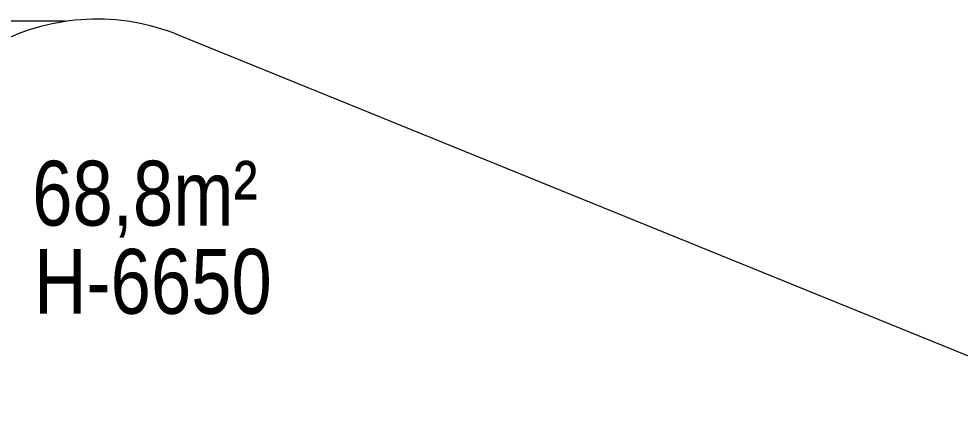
# Model space of a CAD drawing. Header units: millimetres. Extents: x -7151 to 6134, y -5040 to 5562.
# Drawn here: x -3624 to 732, y 3724 to 5562 of the extents above; entities that cross this region are included whole.
import ezdxf

# ---------------------------------------------------------------- set-up
doc = ezdxf.new("R2010")
doc.units = ezdxf.units.MM
for name, color, linetype in [('DIKOM_ЗОНА', 80, 'Continuous'), ('DIKOM_РАЗМЕР_ЗОНА', 7, 'Continuous'), ('DIKOM_РАЗМЕР_ОБЪЕКТА', 7, 'Continuous')]:
    doc.layers.add(name, color=color, linetype=linetype)
doc.styles.add('style1', font='arial.ttf', dxfattribs={"width": 0.8})
doc.dimstyles.new('1-50', dxfattribs={"dimtxt": 300, "dimasz": 200, "dimexe": 100, "dimexo": 0, "dimgap": 100, "dimtad": 1, "dimtxsty": 'style1', "dimcen": 200, "dimclrd": 7, "dimclre": 7, "dimclrt": 7, "dimadec": 1, "dimazin": 2, "dimtfac": 1, "dimtmove": 0, "dimatfit": 2, "dimfxl": 0, "dimlwd": 25, "dimlwe": 18, "dimarcsym": 0})

# ---------------------------------------------------------------- blocks, each defined once
blk = doc.blocks.new('*D2')
at = {"layer": 'Defpoints', "color": 0, "transparency": 16777216}
for p in [(-3409.2, 5551.1), (-6701.2, -3742.7), (-3065.4, -3742.7)]:
    blk.add_point(p, dxfattribs=at)
at = {"layer": 'DIKOM_РАЗМЕР_ЗОНА', "color": 7, "lineweight": 18, "transparency": 16777216}
for p, q in [((-3409.2, 5551.1), (-6801.2, 5551.1)), ((-3065.4, -3742.7), (-6801.2, -3742.7))]:
    blk.add_line(p, q, dxfattribs=at)
at = {"layer": 'DIKOM_РАЗМЕР_ЗОНА', "color": 7, "lineweight": 25, "transparency": 16777216}
blk.add_line((-6701.2, 5351.1), (-6701.2, -3542.7), dxfattribs=at)
at = {"layer": 'DIKOM_РАЗМЕР_ЗОНА', "color": 7, "transparency": 16777216}
for points in [[(-6734.5, 5351.1), (-6667.8, 5351.1), (-6701.2, 5551.1)], [(-6734.5, -3542.7), (-6667.8, -3542.7), (-6701.2, -3742.7)]]:
    blk.add_solid(points, dxfattribs=at)
at = {"layer": 'DIKOM_РАЗМЕР_ЗОНА', "color": 7, "transparency": 16777216, "insert": (-6954.4, 885.9), "char_height": 300, "attachment_point": 5, "rotation": 90, "style": 'style1'}
blk.add_mtext('9300', dxfattribs=at)

msp = doc.modelspace()

# ---------------------------------------------------------------- linework, layer by layer
at = {"layer": 'DIKOM_ЗОНА', "color": 3, "lineweight": 15}
msp.add_lwpolyline([(-3311.138, -3712.078), (-5062.472, -3268.105, -0.40677338), (-5792.021, -2077.8), (-4237.595, 4782.947, -0.46287159), (-2885.795, 5488.389), (898.779, 3950.234, -0.30516692), (1834.002, 2560.62), (1834.002, 2520.243, 0.41421356), (2084.002, 2270.243), (5133.546, 2270.243, -0.41421356), (6133.546, 1270.243), (6133.546, 253.243, -0.41421356), (5133.546, -746.757), (3985.01, -746.757, 0.39756512), (3735.419, -982.471, -0.39756512), (2237.87, -2396.757), (-255.596, -2396.757, 0.12435681), (-374.329, -2426.751), (-2590.474, -3622.763, -0.18795816)], format="xyb", close=True, dxfattribs=at)

# ---------------------------------------------------------------- texts
at = {"layer": 'DIKOM_РАЗМЕР_ОБЪЕКТА', "char_height": 300, "width": 5885.53069, "attachment_point": 1, "style": 'style1'}
for s, insert in [('68,8m²', (-3561.818, 4905.584)), ('H-6650', (-3552.75, 4497.779))]:
    msp.add_mtext(s, dxfattribs=dict(at, insert=insert))

# ---------------------------------------------------------------- dimensions: what is measured, and where the dimension line sits
at = {"layer": 'DIKOM_РАЗМЕР_ЗОНА'}
dim = msp.add_linear_dim(base=(-6701.172, -3742.74), p1=(-3409.242, 5551.127), p2=(-3065.405, -3742.74), angle=90, text='9300', dimstyle='1-50', dxfattribs=at)
dim.commit()
dim.dimension.update_dxf_attribs({"geometry": '*D2', "text_midpoint": (-6701.172, 885.879), "dimtype": 160})

doc.saveas('drawing.dxf')
